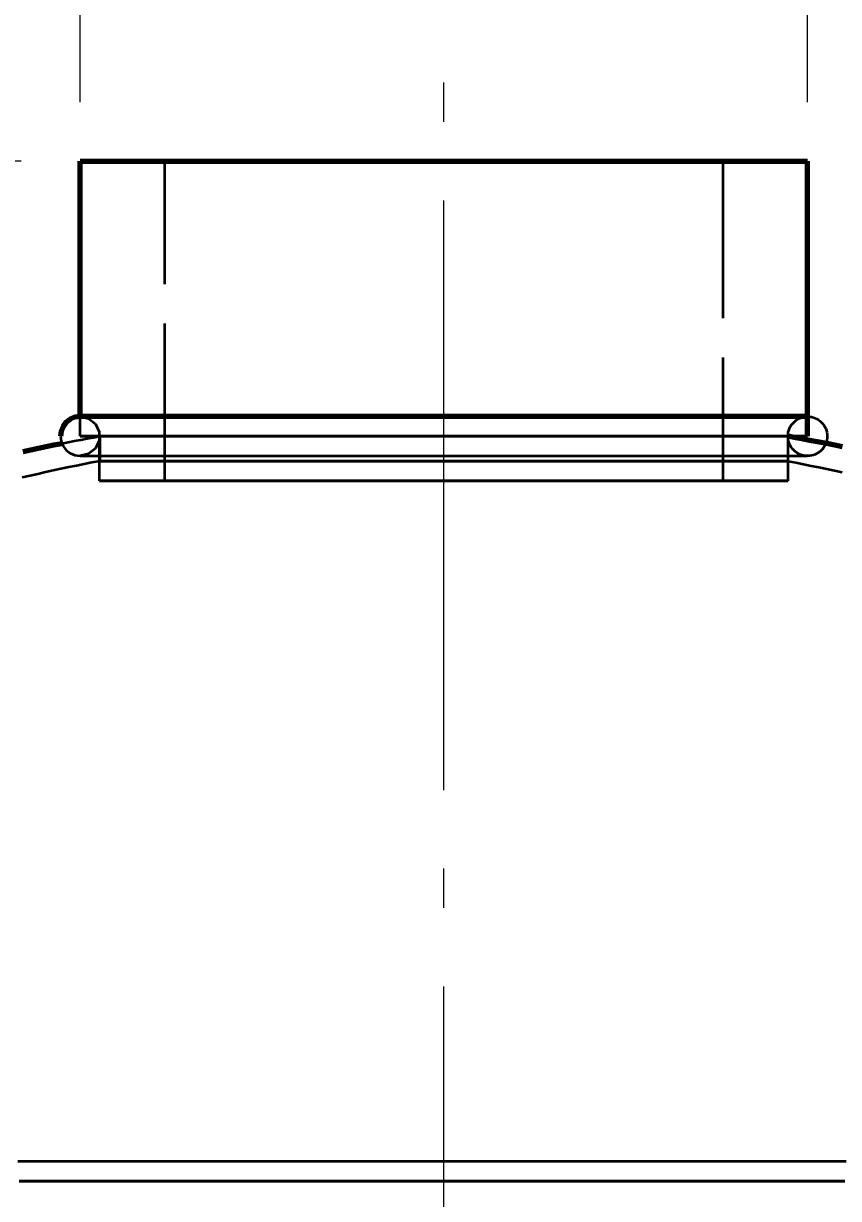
# Model space of a CAD drawing. Header units: millimetres. Extents: x 0 to 594, y 0 to 420.
# Drawn here: x 110.06 to 130.79, y 296.98 to 326.88 of the extents above; entities that cross this region are included whole.
import ezdxf

# ---------------------------------------------------------------- set-up
doc = ezdxf.new("R2010")
doc.units = ezdxf.units.MM
doc.linetypes.add('IRAM-E-TRAZOS', pattern=[5, 4, -1])
doc.linetypes.add('IRAM-F-TRAZO-PUNTO', pattern=[20, 15, -2, 1, -2])
for name, color, linetype, lineweight in [('01-VISIBLE', 7, 'CONTINUOUS', 70), ('02-OCULTA', 4, 'IRAM-E-TRAZOS', 35), ('03-EJE', 1, 'IRAM-F-TRAZO-PUNTO', 18), ('04-COTA', 3, 'CONTINUOUS', 18)]:
    doc.layers.add(name, color=color, linetype=linetype, lineweight=lineweight)
doc.styles.add('ISO3098', font='isocpeur.ttf')
doc.dimstyles.new('FLAMA-IRAM', dxfattribs={"dimtxt": 3.5, "dimasz": 3.5, "dimexe": 2, "dimexo": 1.5, "dimgap": 1, "dimtad": 1, "dimdec": 1, "dimtxsty": 'ISO3098', "dimblk": 'IRAM_FLECHA', "dimblk1": 'IRAM_FLECHA', "dimblk2": 'IRAM_FLECHA', "dimcen": 2.5, "dimclrd": 3, "dimclre": 3, "dimclrt": 3, "dimazin": 3, "dimtfac": 1, "dimtmove": 0, "dimatfit": 3, "dimlwd": 18, "dimlwe": 18})

# ---------------------------------------------------------------- blocks, each defined once
blk = doc.blocks.new('IRAM_FLECHA')
blk.add_solid([(0, 0), (-1, 0.125), (-1, -0.125)])

msp = doc.modelspace()

# ---------------------------------------------------------------- linework, layer by layer
at = {"layer": '01-VISIBLE'}
for p, q in [((111.5, 316.875), (111.5, 323.375)), ((130, 316.375), (130, 323.375))]:
    msp.add_line(p, q, dxfattribs=at)
for points in [[(111.5, 323.375), (111.701, 323.375), (111.902, 323.375), (112.103, 323.375), (112.304, 323.375), (112.505, 323.375), (112.707, 323.375), (112.908, 323.375), (113.109, 323.375), (113.31, 323.375), (113.511, 323.375), (113.712, 323.375), (113.913, 323.375), (114.114, 323.375), (114.315, 323.375), (114.516, 323.375), (114.717, 323.375), (114.918, 323.375), (115.12, 323.375), (115.321, 323.375), (115.522, 323.375), (115.723, 323.375), (115.924, 323.375), (116.125, 323.375), (116.326, 323.375), (116.527, 323.375), (116.728, 323.375), (116.929, 323.375), (117.13, 323.375), (117.332, 323.375), (117.533, 323.375), (117.734, 323.375), (117.935, 323.375), (118.136, 323.375), (118.337, 323.375), (118.538, 323.375), (118.739, 323.375), (118.94, 323.375), (119.141, 323.375), (119.342, 323.375), (119.543, 323.375), (119.745, 323.375), (119.946, 323.375), (120.147, 323.375), (120.348, 323.375), (120.549, 323.375), (120.75, 323.375), (120.951, 323.375), (121.152, 323.375), (121.353, 323.375), (121.554, 323.375), (121.755, 323.375), (121.957, 323.375), (122.158, 323.375), (122.359, 323.375), (122.56, 323.375), (122.761, 323.375), (122.962, 323.375), (123.163, 323.375), (123.364, 323.375), (123.565, 323.375), (123.766, 323.375), (123.967, 323.375), (124.168, 323.375), (124.37, 323.375), (124.571, 323.375), (124.772, 323.375), (124.973, 323.375), (125.174, 323.375), (125.375, 323.375), (125.576, 323.375), (125.777, 323.375), (125.978, 323.375), (126.179, 323.375), (126.38, 323.375), (126.582, 323.375), (126.783, 323.375), (126.984, 323.375), (127.185, 323.375), (127.386, 323.375), (127.587, 323.375), (127.788, 323.375), (127.989, 323.375), (128.19, 323.375), (128.391, 323.375), (128.592, 323.375), (128.793, 323.375), (128.995, 323.375), (129.196, 323.375), (129.397, 323.375), (129.598, 323.375), (129.799, 323.375), (130, 323.375)], [(111.5, 316.875), (111.371, 316.858), (111.25, 316.808), (111.146, 316.729), (111.067, 316.625), (111.017, 316.504), (111, 316.375)], [(130, 316.875), (129.799, 316.875), (129.598, 316.875), (129.397, 316.875), (129.196, 316.875), (128.995, 316.875), (128.793, 316.875), (128.592, 316.875), (128.391, 316.875), (128.19, 316.875), (127.989, 316.875), (127.788, 316.875), (127.587, 316.875), (127.386, 316.875), (127.185, 316.875), (126.984, 316.875), (126.783, 316.875), (126.582, 316.875), (126.38, 316.875), (126.179, 316.875), (125.978, 316.875), (125.777, 316.875), (125.576, 316.875), (125.375, 316.875), (125.174, 316.875), (124.973, 316.875), (124.772, 316.875), (124.571, 316.875), (124.37, 316.875), (124.168, 316.875), (123.967, 316.875), (123.766, 316.875), (123.565, 316.875), (123.364, 316.875), (123.163, 316.875), (122.962, 316.875), (122.761, 316.875), (122.56, 316.875), (122.359, 316.875), (122.158, 316.875), (121.957, 316.875), (121.755, 316.875), (121.554, 316.875), (121.353, 316.875), (121.152, 316.875), (120.951, 316.875), (120.75, 316.875), (120.549, 316.875), (120.348, 316.875), (120.147, 316.875), (119.946, 316.875), (119.745, 316.875), (119.543, 316.875), (119.342, 316.875), (119.141, 316.875), (118.94, 316.875), (118.739, 316.875), (118.538, 316.875), (118.337, 316.875), (118.136, 316.875), (117.935, 316.875), (117.734, 316.875), (117.533, 316.875), (117.332, 316.875), (117.13, 316.875), (116.929, 316.875), (116.728, 316.875), (116.527, 316.875), (116.326, 316.875), (116.125, 316.875), (115.924, 316.875), (115.723, 316.875), (115.522, 316.875), (115.321, 316.875), (115.12, 316.875), (114.918, 316.875), (114.717, 316.875), (114.516, 316.875), (114.315, 316.875), (114.114, 316.875), (113.913, 316.875), (113.712, 316.875), (113.511, 316.875), (113.31, 316.875), (113.109, 316.875), (112.908, 316.875), (112.707, 316.875), (112.505, 316.875), (112.304, 316.875), (112.103, 316.875), (111.902, 316.875), (111.701, 316.875), (111.5, 316.875)], [(130.886, 316.109), (130.689, 316.148), (130.492, 316.187), (130.295, 316.225), (130.097, 316.262), (129.9, 316.3), (129.702, 316.337), (129.505, 316.374)], [(110.05, 315.986), (110.246, 316.032), (110.443, 316.074), (110.64, 316.114), (110.837, 316.153), (111.035, 316.192)]]:
    msp.add_lwpolyline(points, dxfattribs=at)
at = {"layer": '02-OCULTA'}
for p, q in [((113.656, 315.242), (113.656, 323.375)), ((127.844, 323.375), (127.844, 315.242)), ((111.5, 316.375), (111.5, 316.875)), ((111.995, 315.242), (111.995, 316.375)), ((112, 316.375), (112, 315.742)), ((129.5, 316.375), (129.5, 315.742)), ((129.505, 315.242), (129.505, 316.375))]:
    msp.add_line(p, q, dxfattribs=at)
for points in [[(130, 323.375), (129.799, 323.375), (129.598, 323.375), (129.397, 323.375), (129.196, 323.375), (128.995, 323.375), (128.793, 323.375), (128.592, 323.375), (128.391, 323.375), (128.19, 323.375), (127.989, 323.375), (127.788, 323.375), (127.587, 323.375), (127.386, 323.375), (127.185, 323.375), (126.984, 323.375), (126.783, 323.375), (126.582, 323.375), (126.38, 323.375), (126.179, 323.375), (125.978, 323.375), (125.777, 323.375), (125.576, 323.375), (125.375, 323.375), (125.174, 323.375), (124.973, 323.375), (124.772, 323.375), (124.571, 323.375), (124.37, 323.375), (124.168, 323.375), (123.967, 323.375), (123.766, 323.375), (123.565, 323.375), (123.364, 323.375), (123.163, 323.375), (122.962, 323.375), (122.761, 323.375), (122.56, 323.375), (122.359, 323.375), (122.158, 323.375), (121.957, 323.375), (121.755, 323.375), (121.554, 323.375), (121.353, 323.375), (121.152, 323.375), (120.951, 323.375), (120.75, 323.375), (120.549, 323.375), (120.348, 323.375), (120.147, 323.375), (119.946, 323.375), (119.745, 323.375), (119.543, 323.375), (119.342, 323.375), (119.141, 323.375), (118.94, 323.375), (118.739, 323.375), (118.538, 323.375), (118.337, 323.375), (118.136, 323.375), (117.935, 323.375), (117.734, 323.375), (117.533, 323.375), (117.332, 323.375), (117.13, 323.375), (116.929, 323.375), (116.728, 323.375), (116.527, 323.375), (116.326, 323.375), (116.125, 323.375), (115.924, 323.375), (115.723, 323.375), (115.522, 323.375), (115.321, 323.375), (115.12, 323.375), (114.918, 323.375), (114.717, 323.375), (114.516, 323.375), (114.315, 323.375), (114.114, 323.375), (113.913, 323.375), (113.712, 323.375), (113.511, 323.375), (113.31, 323.375), (113.109, 323.375), (112.908, 323.375), (112.707, 323.375), (112.505, 323.375), (112.304, 323.375), (112.103, 323.375), (111.902, 323.375), (111.701, 323.375), (111.5, 323.375)], [(127.844, 323.375), (127.641, 323.375), (127.439, 323.375), (127.236, 323.375), (127.033, 323.375), (126.831, 323.375), (126.628, 323.375), (126.425, 323.375), (126.223, 323.375), (126.02, 323.375), (125.817, 323.375), (125.614, 323.375), (125.412, 323.375), (125.209, 323.375), (125.006, 323.375), (124.804, 323.375), (124.601, 323.375), (124.398, 323.375), (124.196, 323.375), (123.993, 323.375), (123.79, 323.375), (123.588, 323.375), (123.385, 323.375), (123.182, 323.375), (122.98, 323.375), (122.777, 323.375), (122.574, 323.375), (122.371, 323.375), (122.169, 323.375), (121.966, 323.375), (121.763, 323.375), (121.561, 323.375), (121.358, 323.375), (121.155, 323.375), (120.953, 323.375), (120.75, 323.375), (120.547, 323.375), (120.345, 323.375), (120.142, 323.375), (119.939, 323.375), (119.737, 323.375), (119.534, 323.375), (119.331, 323.375), (119.129, 323.375), (118.926, 323.375), (118.723, 323.375), (118.52, 323.375), (118.318, 323.375), (118.115, 323.375), (117.912, 323.375), (117.71, 323.375), (117.507, 323.375), (117.304, 323.375), (117.102, 323.375), (116.899, 323.375), (116.696, 323.375), (116.494, 323.375), (116.291, 323.375), (116.088, 323.375), (115.886, 323.375), (115.683, 323.375), (115.48, 323.375), (115.277, 323.375), (115.075, 323.375), (114.872, 323.375), (114.669, 323.375), (114.467, 323.375), (114.264, 323.375), (114.061, 323.375), (113.859, 323.375), (113.656, 323.375)], [(113.656, 323.375), (113.859, 323.375), (114.061, 323.375), (114.264, 323.375), (114.467, 323.375), (114.669, 323.375), (114.872, 323.375), (115.075, 323.375), (115.277, 323.375), (115.48, 323.375), (115.683, 323.375), (115.886, 323.375), (116.088, 323.375), (116.291, 323.375), (116.494, 323.375), (116.696, 323.375), (116.899, 323.375), (117.102, 323.375), (117.304, 323.375), (117.507, 323.375), (117.71, 323.375), (117.912, 323.375), (118.115, 323.375), (118.318, 323.375), (118.52, 323.375), (118.723, 323.375), (118.926, 323.375), (119.129, 323.375), (119.331, 323.375), (119.534, 323.375), (119.737, 323.375), (119.939, 323.375), (120.142, 323.375), (120.345, 323.375), (120.547, 323.375), (120.75, 323.375), (120.953, 323.375), (121.155, 323.375), (121.358, 323.375), (121.561, 323.375), (121.763, 323.375), (121.966, 323.375), (122.169, 323.375), (122.371, 323.375), (122.574, 323.375), (122.777, 323.375), (122.98, 323.375), (123.182, 323.375), (123.385, 323.375), (123.588, 323.375), (123.79, 323.375), (123.993, 323.375), (124.196, 323.375), (124.398, 323.375), (124.601, 323.375), (124.804, 323.375), (125.006, 323.375), (125.209, 323.375), (125.412, 323.375), (125.614, 323.375), (125.817, 323.375), (126.02, 323.375), (126.223, 323.375), (126.425, 323.375), (126.628, 323.375), (126.831, 323.375), (127.033, 323.375), (127.236, 323.375), (127.439, 323.375), (127.641, 323.375), (127.844, 323.375)], [(130, 316.875), (129.799, 316.875), (129.598, 316.875), (129.397, 316.875), (129.196, 316.875), (128.995, 316.875), (128.793, 316.875), (128.592, 316.875), (128.391, 316.875), (128.19, 316.875), (127.989, 316.875), (127.788, 316.875), (127.587, 316.875), (127.386, 316.875), (127.185, 316.875), (126.984, 316.875), (126.783, 316.875), (126.582, 316.875), (126.38, 316.875), (126.179, 316.875), (125.978, 316.875), (125.777, 316.875), (125.576, 316.875), (125.375, 316.875), (125.174, 316.875), (124.973, 316.875), (124.772, 316.875), (124.571, 316.875), (124.37, 316.875), (124.168, 316.875), (123.967, 316.875), (123.766, 316.875), (123.565, 316.875), (123.364, 316.875), (123.163, 316.875), (122.962, 316.875), (122.761, 316.875), (122.56, 316.875), (122.359, 316.875), (122.158, 316.875), (121.957, 316.875), (121.755, 316.875), (121.554, 316.875), (121.353, 316.875), (121.152, 316.875), (120.951, 316.875), (120.75, 316.875), (120.549, 316.875), (120.348, 316.875), (120.147, 316.875), (119.946, 316.875), (119.745, 316.875), (119.543, 316.875), (119.342, 316.875), (119.141, 316.875), (118.94, 316.875), (118.739, 316.875), (118.538, 316.875), (118.337, 316.875), (118.136, 316.875), (117.935, 316.875), (117.734, 316.875), (117.533, 316.875), (117.332, 316.875), (117.13, 316.875), (116.929, 316.875), (116.728, 316.875), (116.527, 316.875), (116.326, 316.875), (116.125, 316.875), (115.924, 316.875), (115.723, 316.875), (115.522, 316.875), (115.321, 316.875), (115.12, 316.875), (114.918, 316.875), (114.717, 316.875), (114.516, 316.875), (114.315, 316.875), (114.114, 316.875), (113.913, 316.875), (113.712, 316.875), (113.511, 316.875), (113.31, 316.875), (113.109, 316.875), (112.908, 316.875), (112.707, 316.875), (112.505, 316.875), (112.304, 316.875), (112.103, 316.875), (111.902, 316.875), (111.701, 316.875), (111.5, 316.875)], [(111.5, 316.875), (111.717, 316.825), (111.891, 316.687), (111.987, 316.486), (111.987, 316.264), (111.891, 316.063), (111.717, 315.925), (111.5, 315.875)], [(111, 316.375), (111.017, 316.246), (111.067, 316.125), (111.146, 316.021), (111.25, 315.942), (111.371, 315.892), (111.5, 315.875)], [(111.035, 316.192), (111.196, 316.223), (111.356, 316.254), (111.517, 316.284), (111.678, 316.314), (111.839, 316.345), (112, 316.375)], [(130, 316.375), (129.799, 316.375), (129.598, 316.375), (129.397, 316.375), (129.196, 316.375), (128.995, 316.375), (128.793, 316.375), (128.592, 316.375), (128.391, 316.375), (128.19, 316.375), (127.989, 316.375), (127.788, 316.375), (127.587, 316.375), (127.386, 316.375), (127.185, 316.375), (126.984, 316.375), (126.783, 316.375), (126.582, 316.375), (126.38, 316.375), (126.179, 316.375), (125.978, 316.375), (125.777, 316.375), (125.576, 316.375), (125.375, 316.375), (125.174, 316.375), (124.973, 316.375), (124.772, 316.375), (124.571, 316.375), (124.37, 316.375), (124.168, 316.375), (123.967, 316.375), (123.766, 316.375), (123.565, 316.375), (123.364, 316.375), (123.163, 316.375), (122.962, 316.375), (122.761, 316.375), (122.56, 316.375), (122.359, 316.375), (122.158, 316.375), (121.957, 316.375), (121.755, 316.375), (121.554, 316.375), (121.353, 316.375), (121.152, 316.375), (120.951, 316.375), (120.75, 316.375), (120.549, 316.375), (120.348, 316.375), (120.147, 316.375), (119.946, 316.375), (119.745, 316.375), (119.543, 316.375), (119.342, 316.375), (119.141, 316.375), (118.94, 316.375), (118.739, 316.375), (118.538, 316.375), (118.337, 316.375), (118.136, 316.375), (117.935, 316.375), (117.734, 316.375), (117.533, 316.375), (117.332, 316.375), (117.13, 316.375), (116.929, 316.375), (116.728, 316.375), (116.527, 316.375), (116.326, 316.375), (116.125, 316.375), (115.924, 316.375), (115.723, 316.375), (115.522, 316.375), (115.321, 316.375), (115.12, 316.375), (114.918, 316.375), (114.717, 316.375), (114.516, 316.375), (114.315, 316.375), (114.114, 316.375), (113.913, 316.375), (113.712, 316.375), (113.511, 316.375), (113.31, 316.375), (113.109, 316.375), (112.908, 316.375), (112.707, 316.375), (112.505, 316.375), (112.304, 316.375), (112.103, 316.375), (111.902, 316.375), (111.701, 316.375), (111.5, 316.375)], [(111.5, 316.375), (111.701, 316.375), (111.902, 316.375), (112.103, 316.375), (112.304, 316.375), (112.505, 316.375), (112.707, 316.375), (112.908, 316.375), (113.109, 316.375), (113.31, 316.375), (113.511, 316.375), (113.712, 316.375), (113.913, 316.375), (114.114, 316.375), (114.315, 316.375), (114.516, 316.375), (114.717, 316.375), (114.918, 316.375), (115.12, 316.375), (115.321, 316.375), (115.522, 316.375), (115.723, 316.375), (115.924, 316.375), (116.125, 316.375), (116.326, 316.375), (116.527, 316.375), (116.728, 316.375), (116.929, 316.375), (117.13, 316.375), (117.332, 316.375), (117.533, 316.375), (117.734, 316.375), (117.935, 316.375), (118.136, 316.375), (118.337, 316.375), (118.538, 316.375), (118.739, 316.375), (118.94, 316.375), (119.141, 316.375), (119.342, 316.375), (119.543, 316.375), (119.745, 316.375), (119.946, 316.375), (120.147, 316.375), (120.348, 316.375), (120.549, 316.375), (120.75, 316.375), (120.951, 316.375), (121.152, 316.375), (121.353, 316.375), (121.554, 316.375), (121.755, 316.375), (121.957, 316.375), (122.158, 316.375), (122.359, 316.375), (122.56, 316.375), (122.761, 316.375), (122.962, 316.375), (123.163, 316.375), (123.364, 316.375), (123.565, 316.375), (123.766, 316.375), (123.967, 316.375), (124.168, 316.375), (124.37, 316.375), (124.571, 316.375), (124.772, 316.375), (124.973, 316.375), (125.174, 316.375), (125.375, 316.375), (125.576, 316.375), (125.777, 316.375), (125.978, 316.375), (126.179, 316.375), (126.38, 316.375), (126.582, 316.375), (126.783, 316.375), (126.984, 316.375), (127.185, 316.375), (127.386, 316.375), (127.587, 316.375), (127.788, 316.375), (127.989, 316.375), (128.19, 316.375), (128.391, 316.375), (128.592, 316.375), (128.793, 316.375), (128.995, 316.375), (129.196, 316.375), (129.397, 316.375), (129.598, 316.375), (129.799, 316.375), (130, 316.375)], [(129.505, 316.375), (129.304, 316.375), (129.102, 316.375), (128.901, 316.375), (128.7, 316.375), (128.499, 316.375), (128.297, 316.375), (128.096, 316.375), (127.895, 316.375), (127.694, 316.375), (127.492, 316.375), (127.291, 316.375), (127.09, 316.375), (126.889, 316.375), (126.687, 316.375), (126.486, 316.375), (126.285, 316.375), (126.084, 316.375), (125.882, 316.375), (125.681, 316.375), (125.48, 316.375), (125.278, 316.375), (125.077, 316.375), (124.876, 316.375), (124.675, 316.375), (124.473, 316.375), (124.272, 316.375), (124.071, 316.375), (123.87, 316.375), (123.668, 316.375), (123.467, 316.375), (123.266, 316.375), (123.065, 316.375), (122.863, 316.375), (122.662, 316.375), (122.461, 316.375), (122.259, 316.375), (122.058, 316.375), (121.857, 316.375), (121.656, 316.375), (121.454, 316.375), (121.253, 316.375), (121.052, 316.375), (120.851, 316.375), (120.649, 316.375), (120.448, 316.375), (120.247, 316.375), (120.046, 316.375), (119.844, 316.375), (119.643, 316.375), (119.442, 316.375), (119.241, 316.375), (119.039, 316.375), (118.838, 316.375), (118.637, 316.375), (118.435, 316.375), (118.234, 316.375), (118.033, 316.375), (117.832, 316.375), (117.63, 316.375), (117.429, 316.375), (117.228, 316.375), (117.027, 316.375), (116.825, 316.375), (116.624, 316.375), (116.423, 316.375), (116.222, 316.375), (116.02, 316.375), (115.819, 316.375), (115.618, 316.375), (115.416, 316.375), (115.215, 316.375), (115.014, 316.375), (114.813, 316.375), (114.611, 316.375), (114.41, 316.375), (114.209, 316.375), (114.008, 316.375), (113.806, 316.375), (113.605, 316.375), (113.404, 316.375), (113.203, 316.375), (113.001, 316.375), (112.8, 316.375), (112.599, 316.375), (112.398, 316.375), (112.196, 316.375), (111.995, 316.375)], [(111.995, 316.375), (112.196, 316.375), (112.398, 316.375), (112.599, 316.375), (112.8, 316.375), (113.001, 316.375), (113.203, 316.375), (113.404, 316.375), (113.605, 316.375), (113.806, 316.375), (114.008, 316.375), (114.209, 316.375), (114.41, 316.375), (114.611, 316.375), (114.813, 316.375), (115.014, 316.375), (115.215, 316.375), (115.416, 316.375), (115.618, 316.375), (115.819, 316.375), (116.02, 316.375), (116.222, 316.375), (116.423, 316.375), (116.624, 316.375), (116.825, 316.375), (117.027, 316.375), (117.228, 316.375), (117.429, 316.375), (117.63, 316.375), (117.832, 316.375), (118.033, 316.375), (118.234, 316.375), (118.435, 316.375), (118.637, 316.375), (118.838, 316.375), (119.039, 316.375), (119.241, 316.375), (119.442, 316.375), (119.643, 316.375), (119.844, 316.375), (120.046, 316.375), (120.247, 316.375), (120.448, 316.375), (120.649, 316.375), (120.851, 316.375), (121.052, 316.375), (121.253, 316.375), (121.454, 316.375), (121.656, 316.375), (121.857, 316.375), (122.058, 316.375), (122.259, 316.375), (122.461, 316.375), (122.662, 316.375), (122.863, 316.375), (123.065, 316.375), (123.266, 316.375), (123.467, 316.375), (123.668, 316.375), (123.87, 316.375), (124.071, 316.375), (124.272, 316.375), (124.473, 316.375), (124.675, 316.375), (124.876, 316.375), (125.077, 316.375), (125.278, 316.375), (125.48, 316.375), (125.681, 316.375), (125.882, 316.375), (126.084, 316.375), (126.285, 316.375), (126.486, 316.375), (126.687, 316.375), (126.889, 316.375), (127.09, 316.375), (127.291, 316.375), (127.492, 316.375), (127.694, 316.375), (127.895, 316.375), (128.096, 316.375), (128.297, 316.375), (128.499, 316.375), (128.7, 316.375), (128.901, 316.375), (129.102, 316.375), (129.304, 316.375), (129.505, 316.375)], [(129.5, 316.375), (129.299, 316.375), (129.098, 316.375), (128.897, 316.375), (128.695, 316.375), (128.494, 316.375), (128.293, 316.375), (128.092, 316.375), (127.891, 316.375), (127.69, 316.375), (127.489, 316.375), (127.287, 316.375), (127.086, 316.375), (126.885, 316.375), (126.684, 316.375), (126.483, 316.375), (126.282, 316.375), (126.08, 316.375), (125.879, 316.375), (125.678, 316.375), (125.477, 316.375), (125.276, 316.375), (125.075, 316.375), (124.874, 316.375), (124.672, 316.375), (124.471, 316.375), (124.27, 316.375), (124.069, 316.375), (123.868, 316.375), (123.667, 316.375), (123.466, 316.375), (123.264, 316.375), (123.063, 316.375), (122.862, 316.375), (122.661, 316.375), (122.46, 316.375), (122.259, 316.375), (122.057, 316.375), (121.856, 316.375), (121.655, 316.375), (121.454, 316.375), (121.253, 316.375), (121.052, 316.375), (120.851, 316.375), (120.649, 316.375), (120.448, 316.375), (120.247, 316.375), (120.046, 316.375), (119.845, 316.375), (119.644, 316.375), (119.443, 316.375), (119.241, 316.375), (119.04, 316.375), (118.839, 316.375), (118.638, 316.375), (118.437, 316.375), (118.236, 316.375), (118.034, 316.375), (117.833, 316.375), (117.632, 316.375), (117.431, 316.375), (117.23, 316.375), (117.029, 316.375), (116.828, 316.375), (116.626, 316.375), (116.425, 316.375), (116.224, 316.375), (116.023, 316.375), (115.822, 316.375), (115.621, 316.375), (115.42, 316.375), (115.218, 316.375), (115.017, 316.375), (114.816, 316.375), (114.615, 316.375), (114.414, 316.375), (114.213, 316.375), (114.011, 316.375), (113.81, 316.375), (113.609, 316.375), (113.408, 316.375), (113.207, 316.375), (113.006, 316.375), (112.805, 316.375), (112.603, 316.375), (112.402, 316.375), (112.201, 316.375), (112, 316.375)], [(112, 316.375), (112.201, 316.375), (112.402, 316.375), (112.603, 316.375), (112.805, 316.375), (113.006, 316.375), (113.207, 316.375), (113.408, 316.375), (113.609, 316.375), (113.81, 316.375), (114.011, 316.375), (114.213, 316.375), (114.414, 316.375), (114.615, 316.375), (114.816, 316.375), (115.017, 316.375), (115.218, 316.375), (115.42, 316.375), (115.621, 316.375), (115.822, 316.375), (116.023, 316.375), (116.224, 316.375), (116.425, 316.375), (116.626, 316.375), (116.828, 316.375), (117.029, 316.375), (117.23, 316.375), (117.431, 316.375), (117.632, 316.375), (117.833, 316.375), (118.034, 316.375), (118.236, 316.375), (118.437, 316.375), (118.638, 316.375), (118.839, 316.375), (119.04, 316.375), (119.241, 316.375), (119.443, 316.375), (119.644, 316.375), (119.845, 316.375), (120.046, 316.375), (120.247, 316.375), (120.448, 316.375), (120.649, 316.375), (120.851, 316.375), (121.052, 316.375), (121.253, 316.375), (121.454, 316.375), (121.655, 316.375), (121.856, 316.375), (122.057, 316.375), (122.259, 316.375), (122.46, 316.375), (122.661, 316.375), (122.862, 316.375), (123.063, 316.375), (123.264, 316.375), (123.466, 316.375), (123.667, 316.375), (123.868, 316.375), (124.069, 316.375), (124.27, 316.375), (124.471, 316.375), (124.672, 316.375), (124.874, 316.375), (125.075, 316.375), (125.276, 316.375), (125.477, 316.375), (125.678, 316.375), (125.879, 316.375), (126.08, 316.375), (126.282, 316.375), (126.483, 316.375), (126.684, 316.375), (126.885, 316.375), (127.086, 316.375), (127.287, 316.375), (127.489, 316.375), (127.69, 316.375), (127.891, 316.375), (128.092, 316.375), (128.293, 316.375), (128.494, 316.375), (128.695, 316.375), (128.897, 316.375), (129.098, 316.375), (129.299, 316.375), (129.5, 316.375)], [(129.505, 316.374), (129.504, 316.374), (129.503, 316.374), (129.503, 316.375), (129.502, 316.375), (129.501, 316.375), (129.5, 316.375)], [(112, 315.742), (111.802, 315.705), (111.605, 315.666), (111.408, 315.626), (111.211, 315.586), (111.014, 315.544), (110.817, 315.502), (110.621, 315.458), (110.424, 315.414), (110.228, 315.369), (110.032, 315.323)], [(111.5, 315.875), (111.701, 315.875), (111.902, 315.875), (112.103, 315.875), (112.304, 315.875), (112.505, 315.875), (112.706, 315.875), (112.908, 315.875), (113.109, 315.875), (113.31, 315.875), (113.511, 315.875), (113.712, 315.875), (113.913, 315.875), (114.114, 315.875), (114.315, 315.875), (114.516, 315.875), (114.717, 315.875), (114.918, 315.875), (115.12, 315.875), (115.321, 315.875), (115.522, 315.875), (115.723, 315.875), (115.924, 315.875), (116.125, 315.875), (116.326, 315.875), (116.527, 315.875), (116.728, 315.875), (116.929, 315.875), (117.13, 315.875), (117.332, 315.875), (117.533, 315.875), (117.734, 315.875), (117.935, 315.875), (118.136, 315.875), (118.337, 315.875), (118.538, 315.875), (118.739, 315.875), (118.94, 315.875), (119.141, 315.875), (119.342, 315.875), (119.543, 315.875), (119.745, 315.875), (119.946, 315.875), (120.147, 315.875), (120.348, 315.875), (120.549, 315.875), (120.75, 315.875), (120.951, 315.875), (121.152, 315.875), (121.353, 315.875), (121.554, 315.875), (121.755, 315.875), (121.957, 315.875), (122.158, 315.875), (122.359, 315.875), (122.56, 315.875), (122.761, 315.875), (122.962, 315.875), (123.163, 315.875), (123.364, 315.875), (123.565, 315.875), (123.766, 315.875), (123.967, 315.875), (124.168, 315.875), (124.37, 315.875), (124.571, 315.875), (124.772, 315.875), (124.973, 315.875), (125.174, 315.875), (125.375, 315.875), (125.576, 315.875), (125.777, 315.875), (125.978, 315.875), (126.179, 315.875), (126.38, 315.875), (126.582, 315.875), (126.783, 315.875), (126.984, 315.875), (127.185, 315.875), (127.386, 315.875), (127.587, 315.875), (127.788, 315.875), (127.989, 315.875), (128.19, 315.875), (128.391, 315.875), (128.592, 315.875), (128.793, 315.875), (128.995, 315.875), (129.196, 315.875), (129.397, 315.875), (129.598, 315.875), (129.799, 315.875), (130, 315.875)], [(111.5, 315.875), (111.701, 315.875), (111.902, 315.875), (112.103, 315.875), (112.304, 315.875), (112.505, 315.875), (112.707, 315.875), (112.908, 315.875), (113.109, 315.875), (113.31, 315.875), (113.511, 315.875), (113.712, 315.875), (113.913, 315.875), (114.114, 315.875), (114.315, 315.875), (114.516, 315.875), (114.717, 315.875), (114.918, 315.875), (115.12, 315.875), (115.321, 315.875), (115.522, 315.875), (115.723, 315.875), (115.924, 315.875), (116.125, 315.875), (116.326, 315.875), (116.527, 315.875), (116.728, 315.875), (116.929, 315.875), (117.13, 315.875), (117.332, 315.875), (117.533, 315.875), (117.734, 315.875), (117.935, 315.875), (118.136, 315.875), (118.337, 315.875), (118.538, 315.875), (118.739, 315.875), (118.94, 315.875), (119.141, 315.875), (119.342, 315.875), (119.543, 315.875), (119.745, 315.875), (119.946, 315.875), (120.147, 315.875), (120.348, 315.875), (120.549, 315.875), (120.75, 315.875), (120.951, 315.875), (121.152, 315.875), (121.353, 315.875), (121.554, 315.875), (121.755, 315.875), (121.957, 315.875), (122.158, 315.875), (122.359, 315.875), (122.56, 315.875), (122.761, 315.875), (122.962, 315.875), (123.163, 315.875), (123.364, 315.875), (123.565, 315.875), (123.766, 315.875), (123.967, 315.875), (124.168, 315.875), (124.37, 315.875), (124.571, 315.875), (124.772, 315.875), (124.973, 315.875), (125.174, 315.875), (125.375, 315.875), (125.576, 315.875), (125.777, 315.875), (125.978, 315.875), (126.179, 315.875), (126.38, 315.875), (126.582, 315.875), (126.783, 315.875), (126.984, 315.875), (127.185, 315.875), (127.386, 315.875), (127.587, 315.875), (127.788, 315.875), (127.989, 315.875), (128.19, 315.875), (128.391, 315.875), (128.592, 315.875), (128.793, 315.875), (128.995, 315.875), (129.196, 315.875), (129.397, 315.875), (129.598, 315.875), (129.799, 315.875), (130, 315.875)], [(129.5, 315.742), (129.299, 315.742), (129.098, 315.742), (128.897, 315.742), (128.695, 315.742), (128.494, 315.742), (128.293, 315.742), (128.092, 315.742), (127.891, 315.742), (127.69, 315.742), (127.489, 315.742), (127.287, 315.742), (127.086, 315.742), (126.885, 315.742), (126.684, 315.742), (126.483, 315.742), (126.282, 315.742), (126.08, 315.742), (125.879, 315.742), (125.678, 315.742), (125.477, 315.742), (125.276, 315.742), (125.075, 315.742), (124.874, 315.742), (124.672, 315.742), (124.471, 315.742), (124.27, 315.742), (124.069, 315.742), (123.868, 315.742), (123.667, 315.742), (123.466, 315.742), (123.264, 315.742), (123.063, 315.742), (122.862, 315.742), (122.661, 315.742), (122.46, 315.742), (122.259, 315.742), (122.057, 315.742), (121.856, 315.742), (121.655, 315.742), (121.454, 315.742), (121.253, 315.742), (121.052, 315.742), (120.851, 315.742), (120.649, 315.742), (120.448, 315.742), (120.247, 315.742), (120.046, 315.742), (119.845, 315.742), (119.644, 315.742), (119.443, 315.742), (119.241, 315.742), (119.04, 315.742), (118.839, 315.742), (118.638, 315.742), (118.437, 315.742), (118.236, 315.742), (118.034, 315.742), (117.833, 315.742), (117.632, 315.742), (117.431, 315.742), (117.23, 315.742), (117.029, 315.742), (116.828, 315.742), (116.626, 315.742), (116.425, 315.742), (116.224, 315.742), (116.023, 315.742), (115.822, 315.742), (115.621, 315.742), (115.42, 315.742), (115.218, 315.742), (115.017, 315.742), (114.816, 315.742), (114.615, 315.742), (114.414, 315.742), (114.213, 315.742), (114.011, 315.742), (113.81, 315.742), (113.609, 315.742), (113.408, 315.742), (113.207, 315.742), (113.006, 315.742), (112.805, 315.742), (112.603, 315.742), (112.402, 315.742), (112.201, 315.742), (112, 315.742)], [(112, 315.742), (112.201, 315.742), (112.402, 315.742), (112.603, 315.742), (112.805, 315.742), (113.006, 315.742), (113.207, 315.742), (113.408, 315.742), (113.609, 315.742), (113.81, 315.742), (114.011, 315.742), (114.213, 315.742), (114.414, 315.742), (114.615, 315.742), (114.816, 315.742), (115.017, 315.742), (115.218, 315.742), (115.42, 315.742), (115.621, 315.742), (115.822, 315.742), (116.023, 315.742), (116.224, 315.742), (116.425, 315.742), (116.626, 315.742), (116.828, 315.742), (117.029, 315.742), (117.23, 315.742), (117.431, 315.742), (117.632, 315.742), (117.833, 315.742), (118.034, 315.742), (118.236, 315.742), (118.437, 315.742), (118.638, 315.742), (118.839, 315.742), (119.04, 315.742), (119.241, 315.742), (119.443, 315.742), (119.644, 315.742), (119.845, 315.742), (120.046, 315.742), (120.247, 315.742), (120.448, 315.742), (120.649, 315.742), (120.851, 315.742), (121.052, 315.742), (121.253, 315.742), (121.454, 315.742), (121.655, 315.742), (121.856, 315.742), (122.057, 315.742), (122.259, 315.742), (122.46, 315.742), (122.661, 315.742), (122.862, 315.742), (123.063, 315.742), (123.264, 315.742), (123.466, 315.742), (123.667, 315.742), (123.868, 315.742), (124.069, 315.742), (124.27, 315.742), (124.471, 315.742), (124.672, 315.742), (124.874, 315.742), (125.075, 315.742), (125.276, 315.742), (125.477, 315.742), (125.678, 315.742), (125.879, 315.742), (126.08, 315.742), (126.282, 315.742), (126.483, 315.742), (126.684, 315.742), (126.885, 315.742), (127.086, 315.742), (127.287, 315.742), (127.489, 315.742), (127.69, 315.742), (127.891, 315.742), (128.092, 315.742), (128.293, 315.742), (128.494, 315.742), (128.695, 315.742), (128.897, 315.742), (129.098, 315.742), (129.299, 315.742), (129.5, 315.742)], [(129.5, 315.742), (129.698, 315.704), (129.895, 315.666), (130.092, 315.626), (130.289, 315.585), (130.486, 315.544), (130.683, 315.502), (130.879, 315.458)], [(129.505, 315.242), (129.304, 315.242), (129.102, 315.242), (128.901, 315.242), (128.7, 315.242), (128.499, 315.242), (128.297, 315.242), (128.096, 315.242), (127.895, 315.242), (127.694, 315.242), (127.492, 315.242), (127.291, 315.242), (127.09, 315.242), (126.889, 315.242), (126.687, 315.242), (126.486, 315.242), (126.285, 315.242), (126.084, 315.242), (125.882, 315.242), (125.681, 315.242), (125.48, 315.242), (125.278, 315.242), (125.077, 315.242), (124.876, 315.242), (124.675, 315.242), (124.473, 315.242), (124.272, 315.242), (124.071, 315.242), (123.87, 315.242), (123.668, 315.242), (123.467, 315.242), (123.266, 315.242), (123.065, 315.242), (122.863, 315.242), (122.662, 315.242), (122.461, 315.242), (122.259, 315.242), (122.058, 315.242), (121.857, 315.242), (121.656, 315.242), (121.454, 315.242), (121.253, 315.242), (121.052, 315.242), (120.851, 315.242), (120.649, 315.242), (120.448, 315.242), (120.247, 315.242), (120.046, 315.242), (119.844, 315.242), (119.643, 315.242), (119.442, 315.242), (119.241, 315.242), (119.039, 315.242), (118.838, 315.242), (118.637, 315.242), (118.435, 315.242), (118.234, 315.242), (118.033, 315.242), (117.832, 315.242), (117.63, 315.242), (117.429, 315.242), (117.228, 315.242), (117.027, 315.242), (116.825, 315.242), (116.624, 315.242), (116.423, 315.242), (116.222, 315.242), (116.02, 315.242), (115.819, 315.242), (115.618, 315.242), (115.416, 315.242), (115.215, 315.242), (115.014, 315.242), (114.813, 315.242), (114.611, 315.242), (114.41, 315.242), (114.209, 315.242), (114.008, 315.242), (113.806, 315.242), (113.605, 315.242), (113.404, 315.242), (113.203, 315.242), (113.001, 315.242), (112.8, 315.242), (112.599, 315.242), (112.398, 315.242), (112.196, 315.242), (111.995, 315.242)], [(111.995, 315.242), (112.196, 315.242), (112.398, 315.242), (112.599, 315.242), (112.8, 315.242), (113.001, 315.242), (113.203, 315.242), (113.404, 315.242), (113.605, 315.242), (113.806, 315.242), (114.008, 315.242), (114.209, 315.242), (114.41, 315.242), (114.611, 315.242), (114.813, 315.242), (115.014, 315.242), (115.215, 315.242), (115.416, 315.242), (115.618, 315.242), (115.819, 315.242), (116.02, 315.242), (116.222, 315.242), (116.423, 315.242), (116.624, 315.242), (116.825, 315.242), (117.027, 315.242), (117.228, 315.242), (117.429, 315.242), (117.63, 315.242), (117.832, 315.242), (118.033, 315.242), (118.234, 315.242), (118.435, 315.242), (118.637, 315.242), (118.838, 315.242), (119.039, 315.242), (119.241, 315.242), (119.442, 315.242), (119.643, 315.242), (119.844, 315.242), (120.046, 315.242), (120.247, 315.242), (120.448, 315.242), (120.649, 315.242), (120.851, 315.242), (121.052, 315.242), (121.253, 315.242), (121.454, 315.242), (121.656, 315.242), (121.857, 315.242), (122.058, 315.242), (122.259, 315.242), (122.461, 315.242), (122.662, 315.242), (122.863, 315.242), (123.065, 315.242), (123.266, 315.242), (123.467, 315.242), (123.668, 315.242), (123.87, 315.242), (124.071, 315.242), (124.272, 315.242), (124.473, 315.242), (124.675, 315.242), (124.876, 315.242), (125.077, 315.242), (125.278, 315.242), (125.48, 315.242), (125.681, 315.242), (125.882, 315.242), (126.084, 315.242), (126.285, 315.242), (126.486, 315.242), (126.687, 315.242), (126.889, 315.242), (127.09, 315.242), (127.291, 315.242), (127.492, 315.242), (127.694, 315.242), (127.895, 315.242), (128.096, 315.242), (128.297, 315.242), (128.499, 315.242), (128.7, 315.242), (128.901, 315.242), (129.102, 315.242), (129.304, 315.242), (129.505, 315.242)], [(127.844, 315.242), (127.641, 315.242), (127.439, 315.242), (127.236, 315.242), (127.033, 315.242), (126.831, 315.242), (126.628, 315.242), (126.425, 315.242), (126.223, 315.242), (126.02, 315.242), (125.817, 315.242), (125.614, 315.242), (125.412, 315.242), (125.209, 315.242), (125.006, 315.242), (124.804, 315.242), (124.601, 315.242), (124.398, 315.242), (124.196, 315.242), (123.993, 315.242), (123.79, 315.242), (123.588, 315.242), (123.385, 315.242), (123.182, 315.242), (122.98, 315.242), (122.777, 315.242), (122.574, 315.242), (122.371, 315.242), (122.169, 315.242), (121.966, 315.242), (121.763, 315.242), (121.561, 315.242), (121.358, 315.242), (121.155, 315.242), (120.953, 315.242), (120.75, 315.242), (120.547, 315.242), (120.345, 315.242), (120.142, 315.242), (119.939, 315.242), (119.737, 315.242), (119.534, 315.242), (119.331, 315.242), (119.129, 315.242), (118.926, 315.242), (118.723, 315.242), (118.52, 315.242), (118.318, 315.242), (118.115, 315.242), (117.912, 315.242), (117.71, 315.242), (117.507, 315.242), (117.304, 315.242), (117.102, 315.242), (116.899, 315.242), (116.696, 315.242), (116.494, 315.242), (116.291, 315.242), (116.088, 315.242), (115.886, 315.242), (115.683, 315.242), (115.48, 315.242), (115.277, 315.242), (115.075, 315.242), (114.872, 315.242), (114.669, 315.242), (114.467, 315.242), (114.264, 315.242), (114.061, 315.242), (113.859, 315.242), (113.656, 315.242)], [(113.656, 315.242), (113.859, 315.242), (114.061, 315.242), (114.264, 315.242), (114.467, 315.242), (114.669, 315.242), (114.872, 315.242), (115.075, 315.242), (115.277, 315.242), (115.48, 315.242), (115.683, 315.242), (115.886, 315.242), (116.088, 315.242), (116.291, 315.242), (116.494, 315.242), (116.696, 315.242), (116.899, 315.242), (117.102, 315.242), (117.304, 315.242), (117.507, 315.242), (117.71, 315.242), (117.912, 315.242), (118.115, 315.242), (118.318, 315.242), (118.52, 315.242), (118.723, 315.242), (118.926, 315.242), (119.129, 315.242), (119.331, 315.242), (119.534, 315.242), (119.737, 315.242), (119.939, 315.242), (120.142, 315.242), (120.345, 315.242), (120.547, 315.242), (120.75, 315.242), (120.953, 315.242), (121.155, 315.242), (121.358, 315.242), (121.561, 315.242), (121.763, 315.242), (121.966, 315.242), (122.169, 315.242), (122.371, 315.242), (122.574, 315.242), (122.777, 315.242), (122.98, 315.242), (123.182, 315.242), (123.385, 315.242), (123.588, 315.242), (123.79, 315.242), (123.993, 315.242), (124.196, 315.242), (124.398, 315.242), (124.601, 315.242), (124.804, 315.242), (125.006, 315.242), (125.209, 315.242), (125.412, 315.242), (125.614, 315.242), (125.817, 315.242), (126.02, 315.242), (126.223, 315.242), (126.425, 315.242), (126.628, 315.242), (126.831, 315.242), (127.033, 315.242), (127.236, 315.242), (127.439, 315.242), (127.641, 315.242), (127.844, 315.242)], [(130.979, 297.928), (130.779, 297.928), (130.578, 297.928), (130.377, 297.928), (130.177, 297.928), (129.976, 297.928), (129.776, 297.928), (129.575, 297.928), (129.375, 297.928), (129.174, 297.928), (128.973, 297.928), (128.773, 297.928), (128.572, 297.928), (128.372, 297.928), (128.171, 297.928), (127.971, 297.928), (127.77, 297.928), (127.569, 297.928), (127.369, 297.928), (127.168, 297.928), (126.968, 297.928), (126.767, 297.928), (126.567, 297.928), (126.366, 297.928), (126.165, 297.928), (125.965, 297.928), (125.764, 297.928), (125.564, 297.928), (125.363, 297.928), (125.163, 297.928), (124.962, 297.928), (124.761, 297.928), (124.561, 297.928), (124.36, 297.928), (124.16, 297.928), (123.959, 297.928), (123.759, 297.928), (123.558, 297.928), (123.357, 297.928), (123.157, 297.928), (122.956, 297.928), (122.756, 297.928), (122.555, 297.928), (122.355, 297.928), (122.154, 297.928), (121.953, 297.928), (121.753, 297.928), (121.552, 297.928), (121.352, 297.928), (121.151, 297.928), (120.951, 297.928), (120.75, 297.928), (120.549, 297.928), (120.349, 297.928), (120.148, 297.928), (119.948, 297.928), (119.747, 297.928), (119.547, 297.928), (119.346, 297.928), (119.145, 297.928), (118.945, 297.928), (118.744, 297.928), (118.544, 297.928), (118.343, 297.928), (118.143, 297.928), (117.942, 297.928), (117.741, 297.928), (117.541, 297.928), (117.34, 297.928), (117.14, 297.928), (116.939, 297.928), (116.739, 297.928), (116.538, 297.928), (116.337, 297.928), (116.137, 297.928), (115.936, 297.928), (115.736, 297.928), (115.535, 297.928), (115.335, 297.928), (115.134, 297.928), (114.933, 297.928), (114.733, 297.928), (114.532, 297.928), (114.332, 297.928), (114.131, 297.928), (113.931, 297.928), (113.73, 297.928), (113.529, 297.928), (113.329, 297.928), (113.128, 297.928), (112.928, 297.928), (112.727, 297.928), (112.527, 297.928), (112.326, 297.928), (112.125, 297.928), (111.925, 297.928), (111.724, 297.928), (111.524, 297.928), (111.323, 297.928), (111.123, 297.928), (110.922, 297.928), (110.721, 297.928), (110.521, 297.928), (110.32, 297.928), (110.12, 297.928), (109.919, 297.928)], [(130.979, 297.928), (130.779, 297.928), (130.578, 297.928), (130.377, 297.928), (130.177, 297.928), (129.976, 297.928), (129.776, 297.928), (129.575, 297.928), (129.375, 297.928), (129.174, 297.928), (128.973, 297.928), (128.773, 297.928), (128.572, 297.928), (128.372, 297.928), (128.171, 297.928), (127.971, 297.928), (127.77, 297.928), (127.569, 297.928), (127.369, 297.928), (127.168, 297.928), (126.968, 297.928), (126.767, 297.928), (126.567, 297.928), (126.366, 297.928), (126.165, 297.928), (125.965, 297.928), (125.764, 297.928), (125.564, 297.928), (125.363, 297.928), (125.163, 297.928), (124.962, 297.928), (124.761, 297.928), (124.561, 297.928), (124.36, 297.928), (124.16, 297.928), (123.959, 297.928), (123.759, 297.928), (123.558, 297.928), (123.357, 297.928), (123.157, 297.928), (122.956, 297.928), (122.756, 297.928), (122.555, 297.928), (122.355, 297.928), (122.154, 297.928), (121.953, 297.928), (121.753, 297.928), (121.552, 297.928), (121.352, 297.928), (121.151, 297.928), (120.951, 297.928), (120.75, 297.928), (120.549, 297.928), (120.349, 297.928), (120.148, 297.928), (119.948, 297.928), (119.747, 297.928), (119.547, 297.928), (119.346, 297.928), (119.145, 297.928), (118.945, 297.928), (118.744, 297.928), (118.544, 297.928), (118.343, 297.928), (118.143, 297.928), (117.942, 297.928), (117.741, 297.928), (117.541, 297.928), (117.34, 297.928), (117.14, 297.928), (116.939, 297.928), (116.739, 297.928), (116.538, 297.928), (116.337, 297.928), (116.137, 297.928), (115.936, 297.928), (115.736, 297.928), (115.535, 297.928), (115.335, 297.928), (115.134, 297.928), (114.933, 297.928), (114.733, 297.928), (114.532, 297.928), (114.332, 297.928), (114.131, 297.928), (113.931, 297.928), (113.73, 297.928), (113.529, 297.928), (113.329, 297.928), (113.128, 297.928), (112.928, 297.928), (112.727, 297.928), (112.527, 297.928), (112.326, 297.928), (112.125, 297.928), (111.925, 297.928), (111.724, 297.928), (111.524, 297.928), (111.323, 297.928), (111.123, 297.928), (110.922, 297.928), (110.721, 297.928), (110.521, 297.928), (110.32, 297.928), (110.12, 297.928), (109.919, 297.928)], [(130.95, 297.428), (130.75, 297.428), (130.55, 297.428), (130.35, 297.428), (130.15, 297.428), (129.95, 297.428), (129.75, 297.428), (129.55, 297.428), (129.35, 297.428), (129.15, 297.428), (128.95, 297.428), (128.75, 297.428), (128.55, 297.428), (128.35, 297.428), (128.15, 297.428), (127.95, 297.428), (127.75, 297.428), (127.55, 297.428), (127.35, 297.428), (127.15, 297.428), (126.95, 297.428), (126.75, 297.428), (126.55, 297.428), (126.35, 297.428), (126.15, 297.428), (125.95, 297.428), (125.75, 297.428), (125.55, 297.428), (125.35, 297.428), (125.15, 297.428), (124.95, 297.428), (124.75, 297.428), (124.55, 297.428), (124.35, 297.428), (124.15, 297.428), (123.95, 297.428), (123.75, 297.428), (123.55, 297.428), (123.35, 297.428), (123.15, 297.428), (122.95, 297.428), (122.75, 297.428), (122.55, 297.428), (122.35, 297.428), (122.15, 297.428), (121.95, 297.428), (121.75, 297.428), (121.55, 297.428), (121.35, 297.428), (121.15, 297.428), (120.95, 297.428), (120.75, 297.428), (120.55, 297.428), (120.35, 297.428), (120.15, 297.428), (119.95, 297.428), (119.75, 297.428), (119.55, 297.428), (119.35, 297.428), (119.15, 297.428), (118.95, 297.428), (118.75, 297.428), (118.55, 297.428), (118.35, 297.428), (118.15, 297.428), (117.95, 297.428), (117.75, 297.428), (117.55, 297.428), (117.35, 297.428), (117.15, 297.428), (116.95, 297.428), (116.75, 297.428), (116.55, 297.428), (116.35, 297.428), (116.15, 297.428), (115.95, 297.428), (115.75, 297.428), (115.55, 297.428), (115.35, 297.428), (115.15, 297.428), (114.95, 297.428), (114.75, 297.428), (114.55, 297.428), (114.35, 297.428), (114.15, 297.428), (113.95, 297.428), (113.75, 297.428), (113.55, 297.428), (113.35, 297.428), (113.15, 297.428), (112.95, 297.428), (112.75, 297.428), (112.55, 297.428), (112.35, 297.428), (112.15, 297.428), (111.95, 297.428), (111.75, 297.428), (111.55, 297.428), (111.35, 297.428), (111.15, 297.428), (110.95, 297.428), (110.75, 297.428), (110.55, 297.428), (110.35, 297.428), (110.15, 297.428), (109.95, 297.428)], [(109.95, 297.428), (110.15, 297.428), (110.35, 297.428), (110.55, 297.428), (110.75, 297.428), (110.95, 297.428), (111.15, 297.428), (111.35, 297.428), (111.55, 297.428), (111.75, 297.428), (111.95, 297.428), (112.15, 297.428), (112.35, 297.428), (112.55, 297.428), (112.75, 297.428), (112.95, 297.428), (113.15, 297.428), (113.35, 297.428), (113.55, 297.428), (113.75, 297.428), (113.95, 297.428), (114.15, 297.428), (114.35, 297.428), (114.55, 297.428), (114.75, 297.428), (114.95, 297.428), (115.15, 297.428), (115.35, 297.428), (115.55, 297.428), (115.75, 297.428), (115.95, 297.428), (116.15, 297.428), (116.35, 297.428), (116.55, 297.428), (116.75, 297.428), (116.95, 297.428), (117.15, 297.428), (117.35, 297.428), (117.55, 297.428), (117.75, 297.428), (117.95, 297.428), (118.15, 297.428), (118.35, 297.428), (118.55, 297.428), (118.75, 297.428), (118.95, 297.428), (119.15, 297.428), (119.35, 297.428), (119.55, 297.428), (119.75, 297.428), (119.95, 297.428), (120.15, 297.428), (120.35, 297.428), (120.55, 297.428), (120.75, 297.428), (120.95, 297.428), (121.15, 297.428), (121.35, 297.428), (121.55, 297.428), (121.75, 297.428), (121.95, 297.428), (122.15, 297.428), (122.35, 297.428), (122.55, 297.428), (122.75, 297.428), (122.95, 297.428), (123.15, 297.428), (123.35, 297.428), (123.55, 297.428), (123.75, 297.428), (123.95, 297.428), (124.15, 297.428), (124.35, 297.428), (124.55, 297.428), (124.75, 297.428), (124.95, 297.428), (125.15, 297.428), (125.35, 297.428), (125.55, 297.428), (125.75, 297.428), (125.95, 297.428), (126.15, 297.428), (126.35, 297.428), (126.55, 297.428), (126.75, 297.428), (126.95, 297.428), (127.15, 297.428), (127.35, 297.428), (127.55, 297.428), (127.75, 297.428), (127.95, 297.428), (128.15, 297.428), (128.35, 297.428), (128.55, 297.428), (128.75, 297.428), (128.95, 297.428), (129.15, 297.428), (129.35, 297.428), (129.55, 297.428), (129.75, 297.428), (129.95, 297.428), (130.15, 297.428), (130.35, 297.428), (130.55, 297.428), (130.75, 297.428), (130.95, 297.428)], [(130.95, 297.428), (130.75, 297.428), (130.55, 297.428), (130.35, 297.428), (130.15, 297.428), (129.95, 297.428), (129.75, 297.428), (129.55, 297.428), (129.35, 297.428), (129.15, 297.428), (128.95, 297.428), (128.75, 297.428), (128.55, 297.428), (128.35, 297.428), (128.15, 297.428), (127.95, 297.428), (127.75, 297.428), (127.55, 297.428), (127.35, 297.428), (127.15, 297.428), (126.95, 297.428), (126.75, 297.428), (126.55, 297.428), (126.35, 297.428), (126.15, 297.428), (125.95, 297.428), (125.75, 297.428), (125.55, 297.428), (125.35, 297.428), (125.15, 297.428), (124.95, 297.428), (124.75, 297.428), (124.55, 297.428), (124.35, 297.428), (124.15, 297.428), (123.95, 297.428), (123.75, 297.428), (123.55, 297.428), (123.35, 297.428), (123.15, 297.428), (122.95, 297.428), (122.75, 297.428), (122.55, 297.428), (122.35, 297.428), (122.15, 297.428), (121.95, 297.428), (121.75, 297.428), (121.55, 297.428), (121.35, 297.428), (121.15, 297.428), (120.95, 297.428), (120.75, 297.428), (120.55, 297.428), (120.35, 297.428), (120.15, 297.428), (119.95, 297.428), (119.75, 297.428), (119.55, 297.428), (119.35, 297.428), (119.15, 297.428), (118.95, 297.428), (118.75, 297.428), (118.55, 297.428), (118.35, 297.428), (118.15, 297.428), (117.95, 297.428), (117.75, 297.428), (117.55, 297.428), (117.35, 297.428), (117.15, 297.428), (116.95, 297.428), (116.75, 297.428), (116.55, 297.428), (116.35, 297.428), (116.15, 297.428), (115.95, 297.428), (115.75, 297.428), (115.55, 297.428), (115.35, 297.428), (115.15, 297.428), (114.95, 297.428), (114.75, 297.428), (114.55, 297.428), (114.35, 297.428), (114.15, 297.428), (113.95, 297.428), (113.75, 297.428), (113.55, 297.428), (113.35, 297.428), (113.15, 297.428), (112.95, 297.428), (112.75, 297.428), (112.55, 297.428), (112.35, 297.428), (112.15, 297.428), (111.95, 297.428), (111.75, 297.428), (111.55, 297.428), (111.35, 297.428), (111.15, 297.428), (110.95, 297.428), (110.75, 297.428), (110.55, 297.428), (110.35, 297.428), (110.15, 297.428), (109.95, 297.428)], [(109.95, 297.428), (110.15, 297.428), (110.35, 297.428), (110.55, 297.428), (110.75, 297.428), (110.95, 297.428), (111.15, 297.428), (111.35, 297.428), (111.55, 297.428), (111.75, 297.428), (111.95, 297.428), (112.15, 297.428), (112.35, 297.428), (112.55, 297.428), (112.75, 297.428), (112.95, 297.428), (113.15, 297.428), (113.35, 297.428), (113.55, 297.428), (113.75, 297.428), (113.95, 297.428), (114.15, 297.428), (114.35, 297.428), (114.55, 297.428), (114.75, 297.428), (114.95, 297.428), (115.15, 297.428), (115.35, 297.428), (115.55, 297.428), (115.75, 297.428), (115.95, 297.428), (116.15, 297.428), (116.35, 297.428), (116.55, 297.428), (116.75, 297.428), (116.95, 297.428), (117.15, 297.428), (117.35, 297.428), (117.55, 297.428), (117.75, 297.428), (117.95, 297.428), (118.15, 297.428), (118.35, 297.428), (118.55, 297.428), (118.75, 297.428), (118.95, 297.428), (119.15, 297.428), (119.35, 297.428), (119.55, 297.428), (119.75, 297.428), (119.95, 297.428), (120.15, 297.428), (120.35, 297.428), (120.55, 297.428), (120.75, 297.428), (120.95, 297.428), (121.15, 297.428), (121.35, 297.428), (121.55, 297.428), (121.75, 297.428), (121.95, 297.428), (122.15, 297.428), (122.35, 297.428), (122.55, 297.428), (122.75, 297.428), (122.95, 297.428), (123.15, 297.428), (123.35, 297.428), (123.55, 297.428), (123.75, 297.428), (123.95, 297.428), (124.15, 297.428), (124.35, 297.428), (124.55, 297.428), (124.75, 297.428), (124.95, 297.428), (125.15, 297.428), (125.35, 297.428), (125.55, 297.428), (125.75, 297.428), (125.95, 297.428), (126.15, 297.428), (126.35, 297.428), (126.55, 297.428), (126.75, 297.428), (126.95, 297.428), (127.15, 297.428), (127.35, 297.428), (127.55, 297.428), (127.75, 297.428), (127.95, 297.428), (128.15, 297.428), (128.35, 297.428), (128.55, 297.428), (128.75, 297.428), (128.95, 297.428), (129.15, 297.428), (129.35, 297.428), (129.55, 297.428), (129.75, 297.428), (129.95, 297.428), (130.15, 297.428), (130.35, 297.428), (130.55, 297.428), (130.75, 297.428), (130.95, 297.428)], [(130.875, 297.428), (130.675, 297.428), (130.474, 297.428), (130.274, 297.428), (130.073, 297.428), (129.873, 297.428), (129.672, 297.428), (129.472, 297.428), (129.271, 297.428), (129.071, 297.428), (128.87, 297.428), (128.67, 297.428), (128.469, 297.428), (128.269, 297.428), (128.068, 297.428), (127.868, 297.428), (127.667, 297.428), (127.467, 297.428), (127.266, 297.428), (127.066, 297.428), (126.865, 297.428), (126.665, 297.428), (126.464, 297.428), (126.264, 297.428), (126.063, 297.428), (125.863, 297.428), (125.662, 297.428), (125.462, 297.428), (125.261, 297.428), (125.061, 297.428), (124.86, 297.428), (124.66, 297.428), (124.459, 297.428), (124.259, 297.428), (124.058, 297.428), (123.858, 297.428), (123.657, 297.428), (123.457, 297.428), (123.256, 297.428), (123.056, 297.428), (122.855, 297.428), (122.655, 297.428), (122.454, 297.428), (122.254, 297.428), (122.053, 297.428), (121.853, 297.428), (121.652, 297.428), (121.452, 297.428), (121.251, 297.428), (121.051, 297.428), (120.85, 297.428), (120.65, 297.428), (120.449, 297.428), (120.249, 297.428), (120.048, 297.428), (119.848, 297.428), (119.647, 297.428), (119.447, 297.428), (119.246, 297.428), (119.046, 297.428), (118.845, 297.428), (118.645, 297.428), (118.444, 297.428), (118.244, 297.428), (118.043, 297.428), (117.843, 297.428), (117.642, 297.428), (117.442, 297.428), (117.241, 297.428), (117.041, 297.428), (116.84, 297.428), (116.64, 297.428), (116.439, 297.428), (116.239, 297.428), (116.038, 297.428), (115.838, 297.428), (115.637, 297.428), (115.437, 297.428), (115.236, 297.428), (115.036, 297.428), (114.835, 297.428), (114.635, 297.428), (114.434, 297.428), (114.234, 297.428), (114.033, 297.428), (113.833, 297.428), (113.632, 297.428), (113.432, 297.428), (113.231, 297.428), (113.031, 297.428), (112.83, 297.428), (112.63, 297.428), (112.429, 297.428), (112.229, 297.428), (112.028, 297.428), (111.828, 297.428), (111.627, 297.428), (111.427, 297.428), (111.226, 297.428), (111.026, 297.428), (110.825, 297.428), (110.625, 297.428), (110.425, 297.428), (110.224, 297.428), (110.024, 297.428)], [(110.024, 297.428), (110.224, 297.428), (110.425, 297.428), (110.625, 297.428), (110.825, 297.428), (111.026, 297.428), (111.226, 297.428), (111.427, 297.428), (111.627, 297.428), (111.828, 297.428), (112.028, 297.428), (112.229, 297.428), (112.429, 297.428), (112.63, 297.428), (112.83, 297.428), (113.031, 297.428), (113.231, 297.428), (113.432, 297.428), (113.632, 297.428), (113.833, 297.428), (114.033, 297.428), (114.234, 297.428), (114.434, 297.428), (114.635, 297.428), (114.835, 297.428), (115.036, 297.428), (115.236, 297.428), (115.437, 297.428), (115.637, 297.428), (115.838, 297.428), (116.038, 297.428), (116.239, 297.428), (116.439, 297.428), (116.64, 297.428), (116.84, 297.428), (117.041, 297.428), (117.241, 297.428), (117.442, 297.428), (117.642, 297.428), (117.843, 297.428), (118.043, 297.428), (118.244, 297.428), (118.444, 297.428), (118.645, 297.428), (118.845, 297.428), (119.046, 297.428), (119.246, 297.428), (119.447, 297.428), (119.647, 297.428), (119.848, 297.428), (120.048, 297.428), (120.249, 297.428), (120.449, 297.428), (120.65, 297.428), (120.85, 297.428), (121.051, 297.428), (121.251, 297.428), (121.452, 297.428), (121.652, 297.428), (121.853, 297.428), (122.053, 297.428), (122.254, 297.428), (122.454, 297.428), (122.655, 297.428), (122.855, 297.428), (123.056, 297.428), (123.256, 297.428), (123.457, 297.428), (123.657, 297.428), (123.858, 297.428), (124.058, 297.428), (124.259, 297.428), (124.459, 297.428), (124.66, 297.428), (124.86, 297.428), (125.061, 297.428), (125.261, 297.428), (125.462, 297.428), (125.662, 297.428), (125.863, 297.428), (126.063, 297.428), (126.264, 297.428), (126.464, 297.428), (126.665, 297.428), (126.865, 297.428), (127.066, 297.428), (127.266, 297.428), (127.467, 297.428), (127.667, 297.428), (127.868, 297.428), (128.068, 297.428), (128.269, 297.428), (128.469, 297.428), (128.67, 297.428), (128.87, 297.428), (129.071, 297.428), (129.271, 297.428), (129.472, 297.428), (129.672, 297.428), (129.873, 297.428), (130.073, 297.428), (130.274, 297.428), (130.474, 297.428), (130.675, 297.428), (130.875, 297.428)], [(130.875, 297.428), (130.675, 297.428), (130.474, 297.428), (130.274, 297.428), (130.073, 297.428), (129.873, 297.428), (129.672, 297.428), (129.472, 297.428), (129.271, 297.428), (129.071, 297.428), (128.87, 297.428), (128.67, 297.428), (128.469, 297.428), (128.269, 297.428), (128.068, 297.428), (127.868, 297.428), (127.667, 297.428), (127.467, 297.428), (127.266, 297.428), (127.066, 297.428), (126.865, 297.428), (126.665, 297.428), (126.464, 297.428), (126.264, 297.428), (126.063, 297.428), (125.863, 297.428), (125.662, 297.428), (125.462, 297.428), (125.261, 297.428), (125.061, 297.428), (124.86, 297.428), (124.66, 297.428), (124.459, 297.428), (124.259, 297.428), (124.058, 297.428), (123.858, 297.428), (123.657, 297.428), (123.457, 297.428), (123.256, 297.428), (123.056, 297.428), (122.855, 297.428), (122.655, 297.428), (122.454, 297.428), (122.254, 297.428), (122.053, 297.428), (121.853, 297.428), (121.652, 297.428), (121.452, 297.428), (121.251, 297.428), (121.051, 297.428), (120.85, 297.428), (120.65, 297.428), (120.449, 297.428), (120.249, 297.428), (120.048, 297.428), (119.848, 297.428), (119.647, 297.428), (119.447, 297.428), (119.246, 297.428), (119.046, 297.428), (118.845, 297.428), (118.645, 297.428), (118.444, 297.428), (118.244, 297.428), (118.043, 297.428), (117.843, 297.428), (117.642, 297.428), (117.442, 297.428), (117.241, 297.428), (117.041, 297.428), (116.84, 297.428), (116.64, 297.428), (116.439, 297.428), (116.239, 297.428), (116.038, 297.428), (115.838, 297.428), (115.637, 297.428), (115.437, 297.428), (115.236, 297.428), (115.036, 297.428), (114.835, 297.428), (114.635, 297.428), (114.434, 297.428), (114.234, 297.428), (114.033, 297.428), (113.833, 297.428), (113.632, 297.428), (113.432, 297.428), (113.231, 297.428), (113.031, 297.428), (112.83, 297.428), (112.63, 297.428), (112.429, 297.428), (112.229, 297.428), (112.028, 297.428), (111.828, 297.428), (111.627, 297.428), (111.427, 297.428), (111.226, 297.428), (111.026, 297.428), (110.825, 297.428), (110.625, 297.428), (110.425, 297.428), (110.224, 297.428), (110.024, 297.428)], [(110.024, 297.428), (110.224, 297.428), (110.425, 297.428), (110.625, 297.428), (110.825, 297.428), (111.026, 297.428), (111.226, 297.428), (111.427, 297.428), (111.627, 297.428), (111.828, 297.428), (112.028, 297.428), (112.229, 297.428), (112.429, 297.428), (112.63, 297.428), (112.83, 297.428), (113.031, 297.428), (113.231, 297.428), (113.432, 297.428), (113.632, 297.428), (113.833, 297.428), (114.033, 297.428), (114.234, 297.428), (114.434, 297.428), (114.635, 297.428), (114.835, 297.428), (115.036, 297.428), (115.236, 297.428), (115.437, 297.428), (115.637, 297.428), (115.838, 297.428), (116.038, 297.428), (116.239, 297.428), (116.439, 297.428), (116.64, 297.428), (116.84, 297.428), (117.041, 297.428), (117.241, 297.428), (117.442, 297.428), (117.642, 297.428), (117.843, 297.428), (118.043, 297.428), (118.244, 297.428), (118.444, 297.428), (118.645, 297.428), (118.845, 297.428), (119.046, 297.428), (119.246, 297.428), (119.447, 297.428), (119.647, 297.428), (119.848, 297.428), (120.048, 297.428), (120.249, 297.428), (120.449, 297.428), (120.65, 297.428), (120.85, 297.428), (121.051, 297.428), (121.251, 297.428), (121.452, 297.428), (121.652, 297.428), (121.853, 297.428), (122.053, 297.428), (122.254, 297.428), (122.454, 297.428), (122.655, 297.428), (122.855, 297.428), (123.056, 297.428), (123.256, 297.428), (123.457, 297.428), (123.657, 297.428), (123.858, 297.428), (124.058, 297.428), (124.259, 297.428), (124.459, 297.428), (124.66, 297.428), (124.86, 297.428), (125.061, 297.428), (125.261, 297.428), (125.462, 297.428), (125.662, 297.428), (125.863, 297.428), (126.063, 297.428), (126.264, 297.428), (126.464, 297.428), (126.665, 297.428), (126.865, 297.428), (127.066, 297.428), (127.266, 297.428), (127.467, 297.428), (127.667, 297.428), (127.868, 297.428), (128.068, 297.428), (128.269, 297.428), (128.469, 297.428), (128.67, 297.428), (128.87, 297.428), (129.071, 297.428), (129.271, 297.428), (129.472, 297.428), (129.672, 297.428), (129.873, 297.428), (130.073, 297.428), (130.274, 297.428), (130.474, 297.428), (130.675, 297.428), (130.875, 297.428)]]:
    msp.add_lwpolyline(points, dxfattribs=at)
msp.add_circle((130, 316.375), 0.5, dxfattribs=at)
at = {"layer": '03-EJE'}
msp.add_line((120.75, 167.375), (120.75, 325.375), dxfattribs=at)

# ---------------------------------------------------------------- dimensions: what is measured, and where the dimension line sits
at = {"layer": '04-COTA'}
msp.add_linear_dim(base=(111.5, 331.375), p1=(111.5, 323.375), p2=(130, 323.375), dimstyle='FLAMA-IRAM', override={"dimlfac": 2, "dimpost": '%%c<>'}, dxfattribs=at).render()
for base, p1, text in [((62.75, 166.625), (89.75, 166.625), '<>±0,5'), ((71.75, 169.375), (89.75, 169.375), '<>±0,5'), ((80.75, 297.428), (89.75, 297.428), '<>±0,3')]:
    msp.add_linear_dim(base=base, p1=p1, p2=(111.5, 323.375), angle=90, text=text, dimstyle='FLAMA-IRAM', override={"dimlfac": 2}, dxfattribs=at).render()

doc.saveas('drawing.dxf')
